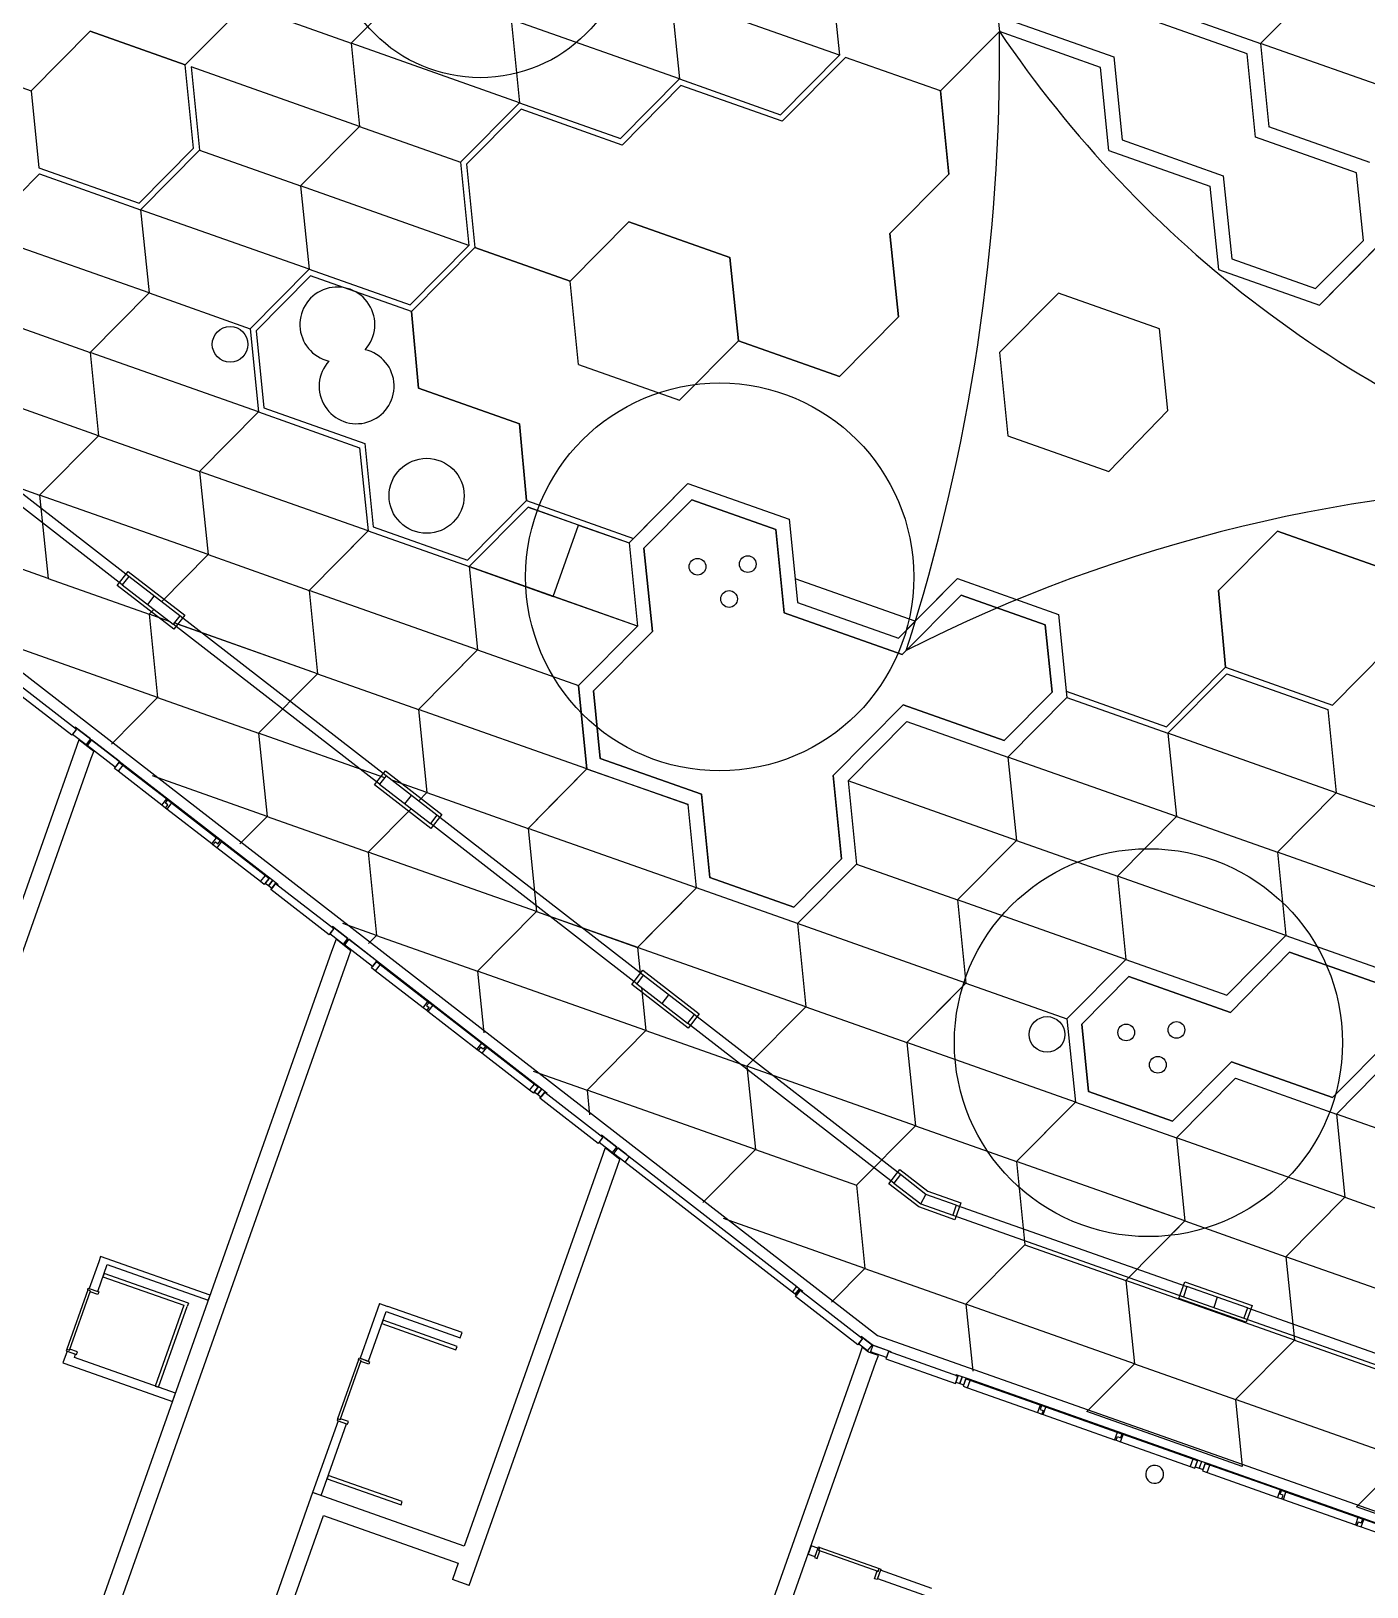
# Model space of a CAD drawing. Header units: metres. Extents: x 2681598 to 2681800, y 1249481 to 1249590.
# Drawn here: x 2681637.64 to 2681656.33, y 1249538.69 to 1249560.48 of the extents above; entities that cross this region are included whole.
import ezdxf

# ---------------------------------------------------------------- set-up
doc = ezdxf.new("R2010")
doc.units = ezdxf.units.M
doc.layers.add('linien', color=7, linetype='Continuous', true_color=0x000000)

msp = doc.modelspace()

# ---------------------------------------------------------------- linework, layer by layer
at = {"layer": 'linien'}
for p, q in [((2681651.072, 1249561.64), (2681651.19, 1249560.474)), ((2681648.833, 1249561.307), (2681648.951, 1249560.141)), ((2681642.116, 1249560.309), (2681642.941, 1249561.142)), ((2681648.951, 1249560.141), (2681646.594, 1249560.974)), ((2681646.594, 1249560.974), (2681646.712, 1249559.808)), ((2681654.843, 1249560.306), (2681655.668, 1249561.139)), ((2681639.794, 1249560.006), (2681640.624, 1249560.835)), ((2681640.707, 1249560.807), (2681642.116, 1249560.309)), ((2681653.429, 1249560.806), (2681654.843, 1249560.306)), ((2681644.355, 1249560.642), (2681644.473, 1249559.476)), ((2681646.712, 1249559.808), (2681644.355, 1249560.642)), ((2681651.374, 1249560.618), (2681652.79, 1249560.118)), ((2681651.374, 1249560.618), (2681652.79, 1249560.118)), ((2681654.657, 1249560.16), (2681653.243, 1249560.659)), ((2681654.657, 1249560.16), (2681653.243, 1249560.659)), ((2681638.463, 1249560.476), (2681637.638, 1249559.644)), ((2681637.638, 1249559.644), (2681638.463, 1249560.476)), ((2681639.794, 1249560.006), (2681638.463, 1249560.476)), ((2681638.463, 1249560.476), (2681639.794, 1249560.006)), ((2681644.473, 1249559.476), (2681642.116, 1249560.309)), ((2681642.116, 1249560.309), (2681642.234, 1249559.143)), ((2681651.19, 1249560.474), (2681650.365, 1249559.641)), ((2681652.603, 1249559.971), (2681651.19, 1249560.474)), ((2681654.843, 1249560.306), (2681654.961, 1249559.14)), ((2681657.2, 1249559.473), (2681654.843, 1249560.306)), ((2681636.224, 1249560.144), (2681637.638, 1249559.644)), ((2681648.126, 1249559.308), (2681648.951, 1249560.141)), ((2681649.034, 1249560.111), (2681648.147, 1249559.216)), ((2681650.365, 1249559.641), (2681649.034, 1249560.111)), ((2681652.79, 1249560.118), (2681652.908, 1249558.954)), ((2681652.79, 1249560.118), (2681652.908, 1249558.954)), ((2681654.775, 1249558.994), (2681654.657, 1249560.16)), ((2681654.775, 1249558.994), (2681654.657, 1249560.16)), ((2681639.912, 1249558.84), (2681639.794, 1249560.006)), ((2681639.877, 1249559.976), (2681639.995, 1249558.81)), ((2681642.234, 1249559.143), (2681639.877, 1249559.976)), ((2681652.722, 1249558.807), (2681652.603, 1249559.971)), ((2681637.638, 1249559.644), (2681637.747, 1249558.565)), ((2681645.887, 1249558.975), (2681646.712, 1249559.808)), ((2681646.733, 1249559.716), (2681645.908, 1249558.883)), ((2681646.712, 1249559.808), (2681648.126, 1249559.308)), ((2681648.147, 1249559.216), (2681646.733, 1249559.716)), ((2681650.483, 1249558.475), (2681650.365, 1249559.641)), ((2681650.365, 1249559.641), (2681650.483, 1249558.475)), ((2681643.648, 1249558.643), (2681644.473, 1249559.476)), ((2681644.473, 1249559.476), (2681645.887, 1249558.975)), ((2681644.494, 1249559.383), (2681643.732, 1249558.613)), ((2681645.908, 1249558.883), (2681644.494, 1249559.383)), ((2681641.409, 1249558.31), (2681642.234, 1249559.143)), ((2681642.234, 1249559.143), (2681643.648, 1249558.643)), ((2681656.189, 1249558.494), (2681654.775, 1249558.994)), ((2681656.189, 1249558.494), (2681654.775, 1249558.994)), ((2681656.375, 1249558.64), (2681654.961, 1249559.14)), ((2681639.148, 1249558.07), (2681639.912, 1249558.84)), ((2681639.17, 1249557.977), (2681639.995, 1249558.81)), ((2681639.995, 1249558.81), (2681641.409, 1249558.31)), ((2681652.722, 1249558.807), (2681654.136, 1249558.307)), ((2681652.908, 1249558.954), (2681654.323, 1249558.454)), ((2681652.908, 1249558.954), (2681654.323, 1249558.454)), ((2681637.747, 1249558.565), (2681639.148, 1249558.07)), ((2681643.648, 1249558.643), (2681643.766, 1249557.477)), ((2681643.732, 1249558.613), (2681643.85, 1249557.447)), ((2681636.931, 1249557.645), (2681637.756, 1249558.478)), ((2681637.756, 1249558.478), (2681639.17, 1249557.977)), ((2681649.658, 1249557.642), (2681650.483, 1249558.475)), ((2681650.483, 1249558.475), (2681649.658, 1249557.642)), ((2681654.323, 1249558.454), (2681654.441, 1249557.288)), ((2681654.323, 1249558.454), (2681654.441, 1249557.288)), ((2681656.285, 1249557.548), (2681656.189, 1249558.494)), ((2681656.285, 1249557.548), (2681656.189, 1249558.494)), ((2681641.409, 1249558.31), (2681641.527, 1249557.144)), ((2681643.766, 1249557.477), (2681641.409, 1249558.31)), ((2681654.136, 1249558.307), (2681654.254, 1249557.141)), ((2681641.527, 1249557.144), (2681639.17, 1249557.977)), ((2681639.17, 1249557.977), (2681639.288, 1249556.811)), ((2681645.181, 1249556.977), (2681646.005, 1249557.809)), ((2681646.005, 1249557.809), (2681645.181, 1249556.977)), ((2681646.005, 1249557.809), (2681647.419, 1249557.309)), ((2681647.419, 1249557.309), (2681646.005, 1249557.809)), ((2681639.288, 1249556.811), (2681636.931, 1249557.645)), ((2681642.942, 1249556.644), (2681643.766, 1249557.477)), ((2681649.776, 1249556.476), (2681649.658, 1249557.642)), ((2681649.658, 1249557.642), (2681649.776, 1249556.476)), ((2681655.616, 1249556.872), (2681656.285, 1249557.548)), ((2681655.616, 1249556.872), (2681656.285, 1249557.548)), ((2681655.669, 1249556.641), (2681656.493, 1249557.474)), ((2681643.85, 1249557.447), (2681642.963, 1249556.552)), ((2681643.85, 1249557.447), (2681645.181, 1249556.977)), ((2681645.181, 1249556.977), (2681643.85, 1249557.447)), ((2681647.419, 1249557.309), (2681647.538, 1249556.143)), ((2681647.538, 1249556.143), (2681647.419, 1249557.309)), ((2681654.441, 1249557.288), (2681655.616, 1249556.872)), ((2681654.441, 1249557.288), (2681655.616, 1249556.872)), ((2681656.431, 1249557.411), (2681655.669, 1249556.641)), ((2681640.703, 1249556.311), (2681641.527, 1249557.144)), ((2681641.549, 1249557.052), (2681640.786, 1249556.282)), ((2681641.527, 1249557.144), (2681642.942, 1249556.644)), ((2681642.963, 1249556.552), (2681641.549, 1249557.052)), ((2681654.254, 1249557.141), (2681655.669, 1249556.641)), ((2681638.464, 1249555.979), (2681639.288, 1249556.811)), ((2681639.288, 1249556.811), (2681640.703, 1249556.311)), ((2681645.299, 1249555.811), (2681645.181, 1249556.977)), ((2681652.015, 1249556.809), (2681651.191, 1249555.976)), ((2681653.43, 1249556.309), (2681652.015, 1249556.809)), ((2681637.049, 1249556.479), (2681638.464, 1249555.979)), ((2681643.06, 1249555.478), (2681642.963, 1249556.552)), ((2681642.963, 1249556.552), (2681643.06, 1249555.478)), ((2681648.952, 1249555.643), (2681649.776, 1249556.476)), ((2681649.776, 1249556.476), (2681648.952, 1249555.643)), ((2681640.703, 1249556.311), (2681640.821, 1249555.145)), ((2681640.786, 1249556.282), (2681640.895, 1249555.204)), ((2681653.545, 1249555.166), (2681653.43, 1249556.309)), ((2681640.821, 1249555.145), (2681638.464, 1249555.979)), ((2681638.464, 1249555.979), (2681638.582, 1249554.813)), ((2681646.713, 1249555.311), (2681647.538, 1249556.143)), ((2681647.538, 1249556.143), (2681648.952, 1249555.643)), ((2681648.952, 1249555.643), (2681647.538, 1249556.143)), ((2681651.191, 1249555.976), (2681651.309, 1249554.81)), ((2681645.299, 1249555.811), (2681646.713, 1249555.311)), ((2681638.582, 1249554.813), (2681636.225, 1249555.646)), ((2681644.474, 1249554.978), (2681643.06, 1249555.478)), ((2681643.06, 1249555.478), (2681644.474, 1249554.978)), ((2681639.005, 1249552.842), (2681636.117, 1249555.083)), ((2681639.996, 1249554.313), (2681640.821, 1249555.145)), ((2681640.821, 1249555.145), (2681642.235, 1249554.645)), ((2681640.895, 1249555.204), (2681642.309, 1249554.704)), ((2681652.723, 1249554.31), (2681653.545, 1249555.166)), ((2681638.914, 1249552.724), (2681636.025, 1249554.965)), ((2681644.571, 1249553.904), (2681644.474, 1249554.978)), ((2681644.474, 1249554.978), (2681644.571, 1249553.904)), ((2681637.757, 1249553.98), (2681638.582, 1249554.813)), ((2681638.582, 1249554.813), (2681639.996, 1249554.313)), ((2681642.235, 1249554.645), (2681642.353, 1249553.479)), ((2681642.309, 1249554.704), (2681642.427, 1249553.538)), ((2681651.309, 1249554.81), (2681652.723, 1249554.31)), ((2681636.343, 1249554.481), (2681637.757, 1249553.98)), ((2681642.353, 1249553.479), (2681639.996, 1249554.313)), ((2681639.996, 1249554.313), (2681640.114, 1249553.147)), ((2681637.757, 1249553.98), (2681637.874, 1249552.813)), ((2681640.114, 1249553.147), (2681637.757, 1249553.98)), ((2681646.006, 1249553.312), (2681646.831, 1249554.145)), ((2681646.068, 1249553.375), (2681646.831, 1249554.145)), ((2681646.831, 1249554.145), (2681648.245, 1249553.645)), ((2681643.746, 1249553.072), (2681644.571, 1249553.904)), ((2681643.767, 1249552.979), (2681644.592, 1249553.812)), ((2681644.571, 1249553.904), (2681646.068, 1249553.375)), ((2681644.592, 1249553.812), (2681646.006, 1249553.312)), ((2681645.299, 1249553.562), (2681644.592, 1249553.812)), ((2681646.884, 1249553.914), (2681646.215, 1249553.238)), ((2681646.215, 1249553.238), (2681646.884, 1249553.914)), ((2681648.059, 1249553.498), (2681646.884, 1249553.914)), ((2681646.884, 1249553.914), (2681648.059, 1249553.498)), ((2681637.874, 1249552.813), (2681635.518, 1249553.646)), ((2681642.427, 1249553.538), (2681643.746, 1249553.072)), ((2681644.946, 1249552.563), (2681645.299, 1249553.562)), ((2681645.299, 1249553.562), (2681646.006, 1249553.312)), ((2681648.245, 1249553.645), (2681648.33, 1249552.809)), ((2681648.245, 1249553.645), (2681648.363, 1249552.479)), ((2681641.528, 1249552.647), (2681642.353, 1249553.479)), ((2681641.88, 1249553.001), (2681642.353, 1249553.479)), ((2681642.353, 1249553.479), (2681643.767, 1249552.979)), ((2681648.177, 1249552.332), (2681648.059, 1249553.498)), ((2681648.059, 1249553.498), (2681648.177, 1249552.332)), ((2681655.08, 1249553.477), (2681654.255, 1249552.644)), ((2681654.255, 1249552.644), (2681655.08, 1249553.477)), ((2681656.494, 1249552.977), (2681655.08, 1249553.477)), ((2681655.08, 1249553.477), (2681656.494, 1249552.977)), ((2681639.462, 1249552.488), (2681640.114, 1249553.147)), ((2681640.114, 1249553.147), (2681641.528, 1249552.647)), ((2681646.006, 1249553.312), (2681646.124, 1249552.146)), ((2681646.215, 1249553.238), (2681646.333, 1249552.072)), ((2681646.333, 1249552.072), (2681646.215, 1249553.238)), ((2681635.599, 1249552.984), (2681649.484, 1249542.214)), ((2681638.843, 1249552.715), (2681638.997, 1249552.912)), ((2681638.997, 1249552.912), (2681639.787, 1249552.3)), ((2681643.767, 1249552.979), (2681643.88, 1249551.867)), ((2681643.767, 1249552.979), (2681643.885, 1249551.813)), ((2681646.124, 1249552.146), (2681643.767, 1249552.979)), ((2681643.767, 1249552.979), (2681644.946, 1249552.563)), ((2681637.874, 1249552.813), (2681639.288, 1249552.313)), ((2681639.634, 1249552.102), (2681638.843, 1249552.715)), ((2681639.005, 1249552.842), (2681638.914, 1249552.724)), ((2681639.005, 1249552.842), (2681638.914, 1249552.724)), ((2681638.914, 1249552.724), (2681639.625, 1249552.172)), ((2681639.717, 1249552.291), (2681639.005, 1249552.842)), ((2681648.33, 1249552.809), (2681648.363, 1249552.479)), ((2681650.011, 1249552.215), (2681648.33, 1249552.809)), ((2681649.777, 1249551.979), (2681650.602, 1249552.811)), ((2681650.011, 1249552.215), (2681650.602, 1249552.811)), ((2681650.602, 1249552.811), (2681652.016, 1249552.311)), ((2681639.269, 1249552.448), (2681639.361, 1249552.567)), ((2681643.885, 1249551.813), (2681641.528, 1249552.647)), ((2681641.528, 1249552.647), (2681641.645, 1249551.48)), ((2681646.124, 1249552.146), (2681644.946, 1249552.563)), ((2681648.363, 1249552.479), (2681649.778, 1249551.979)), ((2681650.655, 1249552.58), (2681649.83, 1249551.748)), ((2681649.83, 1249551.748), (2681650.655, 1249552.58)), ((2681651.83, 1249552.165), (2681650.655, 1249552.58)), ((2681650.655, 1249552.58), (2681651.83, 1249552.165)), ((2681654.255, 1249552.644), (2681654.352, 1249551.57)), ((2681654.352, 1249551.57), (2681654.255, 1249552.644)), ((2681639.288, 1249552.313), (2681639.356, 1249552.381)), ((2681639.573, 1249552.213), (2681639.288, 1249552.313)), ((2681639.288, 1249552.313), (2681639.407, 1249551.148)), ((2681639.717, 1249552.291), (2681639.625, 1249552.172)), ((2681639.717, 1249552.291), (2681639.625, 1249552.172)), ((2681639.787, 1249552.3), (2681639.634, 1249552.102)), ((2681642.606, 1249550.05), (2681639.717, 1249552.291)), ((2681649.83, 1249551.748), (2681648.177, 1249552.332)), ((2681648.177, 1249552.332), (2681649.83, 1249551.748)), ((2681652.016, 1249552.311), (2681652.125, 1249551.233)), ((2681652.016, 1249552.311), (2681652.134, 1249551.145)), ((2681642.514, 1249549.931), (2681639.625, 1249552.172)), ((2681641.645, 1249551.48), (2681639.638, 1249552.19)), ((2681641.645, 1249551.48), (2681639.688, 1249552.172)), ((2681645.299, 1249551.313), (2681646.124, 1249552.146)), ((2681646.333, 1249552.072), (2681645.508, 1249551.239)), ((2681645.508, 1249551.239), (2681646.333, 1249552.072)), ((2681649.778, 1249551.979), (2681650.011, 1249552.215)), ((2681651.926, 1249551.219), (2681651.83, 1249552.165)), ((2681651.83, 1249552.165), (2681651.926, 1249551.219)), ((2681639.407, 1249551.148), (2681637.05, 1249551.981)), ((2681643.061, 1249550.979), (2681643.885, 1249551.813)), ((2681643.457, 1249551.381), (2681643.885, 1249551.813)), ((2681643.885, 1249551.813), (2681645.299, 1249551.313)), ((2681655.85, 1249551.041), (2681656.612, 1249551.81)), ((2681640.821, 1249550.648), (2681641.645, 1249551.48)), ((2681641.645, 1249551.48), (2681643.061, 1249550.979)), ((2681653.527, 1249550.737), (2681654.352, 1249551.57)), ((2681653.548, 1249550.645), (2681654.373, 1249551.478)), ((2681654.352, 1249551.57), (2681655.85, 1249551.041)), ((2681654.373, 1249551.478), (2681655.787, 1249550.978)), ((2681638.207, 1249550.617), (2681637.392, 1249551.249)), ((2681637.459, 1249551.335), (2681638.274, 1249550.704)), ((2681638.761, 1249550.495), (2681639.407, 1249551.148)), ((2681639.407, 1249551.148), (2681640.821, 1249550.648)), ((2681645.299, 1249551.313), (2681645.417, 1249550.147)), ((2681645.416, 1249550.145), (2681645.299, 1249551.313)), ((2681645.508, 1249551.239), (2681645.602, 1249550.292)), ((2681645.602, 1249550.292), (2681645.508, 1249551.239)), ((2681651.257, 1249550.543), (2681651.926, 1249551.219)), ((2681651.926, 1249551.219), (2681651.257, 1249550.543)), ((2681651.31, 1249550.312), (2681652.134, 1249551.145)), ((2681652.125, 1249551.233), (2681653.527, 1249550.737)), ((2681652.134, 1249551.145), (2681653.548, 1249550.645)), ((2681643.061, 1249550.979), (2681643.178, 1249549.814)), ((2681645.417, 1249550.147), (2681643.061, 1249550.979)), ((2681648.862, 1249550.054), (2681649.842, 1249551.043)), ((2681649.842, 1249551.043), (2681648.862, 1249550.054)), ((2681649.842, 1249551.043), (2681651.257, 1249550.543)), ((2681651.257, 1249550.543), (2681649.842, 1249551.043)), ((2681655.787, 1249550.978), (2681655.905, 1249549.812)), ((2681638.256, 1249550.731), (2681638.25, 1249550.723)), ((2681638.25, 1249550.723), (2681638.274, 1249550.704)), ((2681638.469, 1249550.566), (2681638.256, 1249550.731)), ((2681649.071, 1249549.98), (2681649.895, 1249550.812)), ((2681649.895, 1249550.812), (2681651.31, 1249550.312)), ((2681638.274, 1249550.704), (2681638.207, 1249550.617)), ((2681638.274, 1249550.704), (2681638.219, 1249550.633)), ((2681638.219, 1249550.633), (2681638.408, 1249550.487)), ((2681638.305, 1249550.554), (2681638.244, 1249550.382)), ((2681638.299, 1249550.701), (2681638.297, 1249550.699)), ((2681638.297, 1249550.699), (2681638.469, 1249550.566)), ((2681638.513, 1249550.392), (2681638.305, 1249550.554)), ((2681638.408, 1249550.487), (2681638.402, 1249550.479)), ((2681638.469, 1249550.566), (2681638.408, 1249550.487)), ((2681638.483, 1249550.554), (2681638.422, 1249550.475)), ((2681638.483, 1249550.554), (2681638.912, 1249550.222)), ((2681638.871, 1249550.254), (2681638.483, 1249550.554)), ((2681642.586, 1249550.024), (2681640.821, 1249550.648)), ((2681640.821, 1249550.648), (2681640.939, 1249549.482)), ((2681655.905, 1249549.812), (2681653.548, 1249550.645)), ((2681653.548, 1249550.645), (2681653.667, 1249549.479)), ((2681638.244, 1249550.382), (2681633.652, 1249537.396)), ((2681633.884, 1249537.302), (2681638.479, 1249550.298)), ((2681638.422, 1249550.475), (2681638.416, 1249550.468)), ((2681638.815, 1249550.171), (2681638.422, 1249550.475)), ((2681638.479, 1249550.298), (2681638.513, 1249550.392)), ((2681645.417, 1249550.147), (2681644.939, 1249550.316)), ((2681645.602, 1249550.292), (2681647.018, 1249549.794)), ((2681647.018, 1249549.794), (2681645.602, 1249550.292)), ((2681653.667, 1249549.479), (2681651.31, 1249550.312)), ((2681651.31, 1249550.312), (2681651.428, 1249549.146)), ((2681638.803, 1249550.154), (2681638.87, 1249550.241)), ((2681638.855, 1249550.114), (2681638.803, 1249550.154)), ((2681638.87, 1249550.241), (2681638.815, 1249550.171)), ((2681638.922, 1249550.201), (2681638.855, 1249550.114)), ((2681639.468, 1249549.639), (2681638.855, 1249550.114)), ((2681638.906, 1249550.214), (2681638.87, 1249550.241)), ((2681638.87, 1249550.241), (2681638.922, 1249550.201)), ((2681638.873, 1249550.256), (2681638.871, 1249550.254)), ((2681638.912, 1249550.222), (2681638.906, 1249550.214)), ((2681638.912, 1249550.222), (2681640.939, 1249548.65)), ((2681638.922, 1249550.201), (2681639.535, 1249549.726)), ((2681642.443, 1249549.923), (2681642.597, 1249550.12)), ((2681642.597, 1249550.12), (2681643.387, 1249549.507)), ((2681644.593, 1249549.314), (2681645.417, 1249550.147)), ((2681644.708, 1249549.431), (2681645.417, 1249550.147)), ((2681646.832, 1249549.647), (2681645.416, 1249550.145)), ((2681645.417, 1249550.147), (2681646.832, 1249549.647)), ((2681648.98, 1249548.887), (2681648.862, 1249550.054)), ((2681648.862, 1249550.054), (2681648.98, 1249548.887)), ((2681640.94, 1249549.482), (2681639.336, 1249550.049)), ((2681643.234, 1249549.31), (2681642.443, 1249549.923)), ((2681642.606, 1249550.05), (2681642.514, 1249549.931)), ((2681642.606, 1249550.05), (2681642.514, 1249549.931)), ((2681642.514, 1249549.931), (2681643.225, 1249549.38)), ((2681643.317, 1249549.498), (2681642.606, 1249550.05)), ((2681643.178, 1249549.814), (2681642.684, 1249549.989)), ((2681649.071, 1249549.98), (2681649.189, 1249548.814)), ((2681651.428, 1249549.146), (2681649.071, 1249549.98)), ((2681639.468, 1249549.639), (2681639.535, 1249549.726)), ((2681639.52, 1249549.598), (2681639.468, 1249549.639)), ((2681639.518, 1249549.669), (2681639.552, 1249549.713)), ((2681639.553, 1249549.642), (2681639.518, 1249549.669)), ((2681639.52, 1249549.598), (2681639.553, 1249549.642)), ((2681639.535, 1249549.726), (2681639.552, 1249549.713)), ((2681639.604, 1249549.672), (2681639.536, 1249549.585)), ((2681639.552, 1249549.713), (2681639.604, 1249549.672)), ((2681639.604, 1249549.672), (2681640.234, 1249549.183)), ((2681642.869, 1249549.656), (2681642.961, 1249549.774)), ((2681643.061, 1249549.696), (2681643.178, 1249549.814)), ((2681643.178, 1249549.814), (2681644.593, 1249549.314)), ((2681646.95, 1249548.481), (2681646.832, 1249549.647)), ((2681647.018, 1249549.794), (2681647.136, 1249548.627)), ((2681647.136, 1249548.627), (2681647.018, 1249549.794)), ((2681655.081, 1249548.979), (2681655.905, 1249549.812)), ((2681655.905, 1249549.812), (2681657.32, 1249549.312)), ((2681639.536, 1249549.585), (2681639.52, 1249549.598)), ((2681640.167, 1249549.096), (2681639.536, 1249549.585)), ((2681640.56, 1249549.099), (2681640.94, 1249549.482)), ((2681640.939, 1249549.482), (2681642.354, 1249548.982)), ((2681642.354, 1249548.982), (2681642.955, 1249549.589)), ((2681643.317, 1249549.498), (2681643.225, 1249549.38)), ((2681643.317, 1249549.498), (2681643.225, 1249549.38)), ((2681643.387, 1249549.507), (2681643.234, 1249549.31)), ((2681646.206, 1249547.258), (2681643.317, 1249549.498)), ((2681652.842, 1249548.646), (2681653.667, 1249549.479)), ((2681653.667, 1249549.479), (2681655.081, 1249548.979)), ((2681640.167, 1249549.096), (2681640.234, 1249549.183)), ((2681640.234, 1249549.183), (2681640.286, 1249549.143)), ((2681646.114, 1249547.139), (2681643.225, 1249549.38)), ((2681646.95, 1249548.481), (2681644.593, 1249549.314)), ((2681644.593, 1249549.314), (2681644.711, 1249548.148)), ((2681640.183, 1249549.083), (2681640.167, 1249549.096)), ((2681640.183, 1249549.083), (2681640.217, 1249549.127)), ((2681640.236, 1249549.043), (2681640.183, 1249549.083)), ((2681640.217, 1249549.127), (2681640.253, 1249549.099)), ((2681640.303, 1249549.13), (2681640.236, 1249549.043)), ((2681640.848, 1249548.568), (2681640.236, 1249549.043)), ((2681640.253, 1249549.099), (2681640.286, 1249549.143)), ((2681640.286, 1249549.143), (2681640.303, 1249549.13)), ((2681640.303, 1249549.13), (2681640.916, 1249548.655)), ((2681642.354, 1249548.982), (2681642.472, 1249547.816)), ((2681644.711, 1249548.148), (2681642.354, 1249548.982)), ((2681650.603, 1249548.314), (2681651.428, 1249549.146)), ((2681651.428, 1249549.146), (2681652.842, 1249548.646)), ((2681657.438, 1249548.146), (2681655.081, 1249548.979)), ((2681655.081, 1249548.979), (2681655.199, 1249547.813)), ((2681648.311, 1249548.212), (2681648.98, 1249548.887)), ((2681648.98, 1249548.887), (2681648.311, 1249548.212)), ((2681648.364, 1249547.981), (2681649.189, 1249548.814)), ((2681649.189, 1249548.814), (2681650.603, 1249548.314)), ((2681640.848, 1249548.568), (2681640.916, 1249548.655)), ((2681640.9, 1249548.527), (2681640.848, 1249548.568)), ((2681640.968, 1249548.614), (2681640.9, 1249548.527)), ((2681640.913, 1249548.543), (2681640.968, 1249548.614)), ((2681640.959, 1249548.508), (2681640.913, 1249548.543)), ((2681640.916, 1249548.655), (2681640.968, 1249548.614)), ((2681640.932, 1249548.642), (2681640.939, 1249548.65)), ((2681640.968, 1249548.614), (2681640.932, 1249548.642)), ((2681640.939, 1249548.65), (2681641.02, 1249548.587)), ((2681641.02, 1249548.587), (2681640.959, 1249548.508)), ((2681640.959, 1249548.508), (2681641.02, 1249548.587)), ((2681640.992, 1249548.456), (2681641.059, 1249548.543)), ((2681641.059, 1249548.543), (2681641.005, 1249548.472)), ((2681641.02, 1249548.587), (2681641.09, 1249548.532)), ((2681641.084, 1249548.524), (2681641.059, 1249548.543)), ((2681641.059, 1249548.543), (2681641.874, 1249547.911)), ((2681641.09, 1249548.532), (2681641.084, 1249548.524)), ((2681647.136, 1249548.627), (2681648.311, 1249548.212)), ((2681648.311, 1249548.212), (2681647.136, 1249548.627)), ((2681652.842, 1249548.646), (2681652.96, 1249547.48)), ((2681655.199, 1249547.813), (2681652.842, 1249548.646)), ((2681641.005, 1249548.472), (2681640.959, 1249548.508)), ((2681641.807, 1249547.824), (2681640.992, 1249548.456)), ((2681646.125, 1249547.648), (2681646.95, 1249548.481)), ((2681646.24, 1249547.765), (2681646.95, 1249548.481)), ((2681648.364, 1249547.981), (2681646.95, 1249548.481)), ((2681650.603, 1249548.314), (2681650.721, 1249547.148)), ((2681652.96, 1249547.48), (2681650.603, 1249548.314)), ((2681643.886, 1249547.316), (2681644.711, 1249548.148)), ((2681644.711, 1249548.148), (2681646.125, 1249547.648)), ((2681644.711, 1249548.148), (2681646.123, 1249547.649)), ((2681641.874, 1249547.911), (2681641.807, 1249547.824)), ((2681641.874, 1249547.911), (2681641.819, 1249547.84)), ((2681641.856, 1249547.938), (2681641.85, 1249547.93)), ((2681641.85, 1249547.93), (2681641.874, 1249547.911)), ((2681642.069, 1249547.773), (2681641.856, 1249547.938)), ((2681641.899, 1249547.909), (2681641.897, 1249547.907)), ((2681641.897, 1249547.907), (2681642.069, 1249547.773)), ((2681642.472, 1249547.816), (2681642, 1249547.983)), ((2681650.721, 1249547.148), (2681648.364, 1249547.981)), ((2681648.364, 1249547.981), (2681648.482, 1249546.815)), ((2681641.819, 1249547.84), (2681642.008, 1249547.694)), ((2681641.905, 1249547.761), (2681641.844, 1249547.589)), ((2681642.113, 1249547.6), (2681641.905, 1249547.761)), ((2681642.008, 1249547.694), (2681642.002, 1249547.686)), ((2681642.008, 1249547.694), (2681642.069, 1249547.773)), ((2681642.022, 1249547.683), (2681642.016, 1249547.675)), ((2681642.084, 1249547.762), (2681642.022, 1249547.683)), ((2681642.415, 1249547.378), (2681642.022, 1249547.683)), ((2681642.084, 1249547.762), (2681642.512, 1249547.43)), ((2681642.471, 1249547.461), (2681642.084, 1249547.762)), ((2681642.36, 1249547.703), (2681642.472, 1249547.816)), ((2681642.472, 1249547.816), (2681643.886, 1249547.316)), ((2681654.374, 1249546.98), (2681655.199, 1249547.813)), ((2681655.199, 1249547.813), (2681656.613, 1249547.313)), ((2681641.844, 1249547.589), (2681637.665, 1249535.77)), ((2681637.897, 1249535.676), (2681642.08, 1249547.506)), ((2681642.08, 1249547.506), (2681642.113, 1249547.6)), ((2681642.403, 1249547.362), (2681642.47, 1249547.449)), ((2681642.47, 1249547.449), (2681642.415, 1249547.378)), ((2681642.506, 1249547.421), (2681642.47, 1249547.449)), ((2681642.47, 1249547.449), (2681642.522, 1249547.408)), ((2681642.473, 1249547.464), (2681642.471, 1249547.461)), ((2681646.125, 1249547.648), (2681646.162, 1249547.283)), ((2681648.482, 1249546.815), (2681646.125, 1249547.648)), ((2681652.135, 1249546.648), (2681652.96, 1249547.48)), ((2681652.96, 1249547.48), (2681654.374, 1249546.98)), ((2681655.252, 1249547.582), (2681654.423, 1249546.737)), ((2681654.423, 1249546.737), (2681655.252, 1249547.582)), ((2681656.666, 1249547.082), (2681655.252, 1249547.582)), ((2681655.252, 1249547.582), (2681656.666, 1249547.082)), ((2681642.455, 1249547.321), (2681642.403, 1249547.362)), ((2681642.522, 1249547.408), (2681642.455, 1249547.321)), ((2681643.123, 1249546.803), (2681642.455, 1249547.321)), ((2681642.512, 1249547.43), (2681642.506, 1249547.421)), ((2681642.512, 1249547.43), (2681644.705, 1249545.729)), ((2681642.522, 1249547.408), (2681643.191, 1249546.89)), ((2681646.243, 1249546.482), (2681643.886, 1249547.316)), ((2681643.886, 1249547.316), (2681643.973, 1249546.452)), ((2681646.044, 1249547.13), (2681646.197, 1249547.328)), ((2681646.206, 1249547.258), (2681646.114, 1249547.139)), ((2681646.206, 1249547.258), (2681646.114, 1249547.139)), ((2681646.197, 1249547.328), (2681646.987, 1249546.715)), ((2681646.917, 1249546.706), (2681646.206, 1249547.258)), ((2681653.003, 1249547.242), (2681652.344, 1249546.574)), ((2681652.344, 1249546.574), (2681653.003, 1249547.242)), ((2681654.423, 1249546.737), (2681653.003, 1249547.242)), ((2681653.003, 1249547.242), (2681654.423, 1249546.737)), ((2681646.834, 1249546.517), (2681646.044, 1249547.13)), ((2681646.114, 1249547.139), (2681646.825, 1249546.587)), ((2681646.181, 1249547.087), (2681646.243, 1249546.482)), ((2681649.896, 1249546.315), (2681650.721, 1249547.148)), ((2681650.289, 1249546.711), (2681650.721, 1249547.148)), ((2681650.721, 1249547.148), (2681652.135, 1249546.648)), ((2681643.123, 1249546.803), (2681643.191, 1249546.89)), ((2681643.175, 1249546.763), (2681643.123, 1249546.803)), ((2681643.173, 1249546.834), (2681643.207, 1249546.877)), ((2681643.173, 1249546.834), (2681643.209, 1249546.806)), ((2681643.175, 1249546.763), (2681643.209, 1249546.806)), ((2681643.191, 1249546.89), (2681643.207, 1249546.877)), ((2681643.259, 1249546.837), (2681643.192, 1249546.75)), ((2681643.207, 1249546.877), (2681643.259, 1249546.837)), ((2681643.259, 1249546.837), (2681643.945, 1249546.305)), ((2681646.469, 1249546.863), (2681646.561, 1249546.982)), ((2681647.657, 1249545.982), (2681648.482, 1249546.815)), ((2681648.482, 1249546.815), (2681649.896, 1249546.315)), ((2681643.192, 1249546.75), (2681643.175, 1249546.763)), ((2681643.878, 1249546.218), (2681643.192, 1249546.75)), ((2681646.917, 1249546.706), (2681646.825, 1249546.587)), ((2681646.917, 1249546.706), (2681646.825, 1249546.587)), ((2681649.714, 1249544.347), (2681646.825, 1249546.587)), ((2681646.987, 1249546.715), (2681646.834, 1249546.517)), ((2681649.806, 1249544.465), (2681646.917, 1249546.706)), ((2681652.135, 1249546.648), (2681652.253, 1249545.482)), ((2681652.344, 1249546.574), (2681652.439, 1249545.628)), ((2681652.439, 1249545.628), (2681652.344, 1249546.574)), ((2681645.418, 1249545.65), (2681646.243, 1249546.482)), ((2681646.243, 1249546.482), (2681647.657, 1249545.982)), ((2681655.853, 1249545.545), (2681656.678, 1249546.378)), ((2681656.678, 1249546.378), (2681655.853, 1249545.545)), ((2681643.878, 1249546.218), (2681643.945, 1249546.305)), ((2681643.894, 1249546.205), (2681643.878, 1249546.218)), ((2681643.928, 1249546.248), (2681643.894, 1249546.205)), ((2681643.947, 1249546.164), (2681643.894, 1249546.205)), ((2681643.964, 1249546.221), (2681643.928, 1249546.248)), ((2681643.945, 1249546.305), (2681643.997, 1249546.264)), ((2681644.014, 1249546.251), (2681643.947, 1249546.164)), ((2681644.615, 1249545.646), (2681643.947, 1249546.164)), ((2681643.997, 1249546.264), (2681643.964, 1249546.221)), ((2681643.997, 1249546.264), (2681644.014, 1249546.251)), ((2681644.014, 1249546.251), (2681644.682, 1249545.733)), ((2681652.253, 1249545.482), (2681649.896, 1249546.315)), ((2681649.896, 1249546.315), (2681650.014, 1249545.149)), ((2681655.906, 1249545.314), (2681656.731, 1249546.147)), ((2681644.664, 1249545.916), (2681645.418, 1249545.65)), ((2681647.657, 1249545.982), (2681647.775, 1249544.816)), ((2681650.014, 1249545.149), (2681647.657, 1249545.982)), ((2681653.614, 1249545.212), (2681654.439, 1249546.045)), ((2681654.439, 1249546.045), (2681653.614, 1249545.212)), ((2681654.439, 1249546.045), (2681655.853, 1249545.545)), ((2681655.853, 1249545.545), (2681654.439, 1249546.045)), ((2681644.615, 1249545.646), (2681644.682, 1249545.733)), ((2681644.682, 1249545.733), (2681644.734, 1249545.693)), ((2681644.699, 1249545.72), (2681644.705, 1249545.729)), ((2681644.734, 1249545.693), (2681644.699, 1249545.72)), ((2681644.705, 1249545.729), (2681644.787, 1249545.665)), ((2681654.492, 1249545.814), (2681653.667, 1249544.982)), ((2681654.492, 1249545.814), (2681655.906, 1249545.314)), ((2681644.667, 1249545.606), (2681644.615, 1249545.646)), ((2681644.734, 1249545.693), (2681644.667, 1249545.606)), ((2681644.679, 1249545.622), (2681644.734, 1249545.693)), ((2681644.725, 1249545.586), (2681644.679, 1249545.622)), ((2681644.787, 1249545.665), (2681644.725, 1249545.586)), ((2681644.725, 1249545.586), (2681644.787, 1249545.665)), ((2681644.771, 1249545.551), (2681644.725, 1249545.586)), ((2681644.759, 1249545.535), (2681644.826, 1249545.622)), ((2681645.573, 1249544.903), (2681644.759, 1249545.535)), ((2681644.826, 1249545.622), (2681644.771, 1249545.551)), ((2681644.787, 1249545.665), (2681644.857, 1249545.611)), ((2681644.85, 1249545.603), (2681644.826, 1249545.622)), ((2681644.826, 1249545.622), (2681645.641, 1249544.99)), ((2681644.857, 1249545.611), (2681644.85, 1249545.603)), ((2681647.775, 1249544.816), (2681645.418, 1249545.65)), ((2681645.418, 1249545.65), (2681645.453, 1249545.304)), ((2681651.428, 1249544.649), (2681652.253, 1249545.482)), ((2681651.821, 1249545.045), (2681652.253, 1249545.482)), ((2681652.253, 1249545.482), (2681653.667, 1249544.982)), ((2681652.439, 1249545.628), (2681653.614, 1249545.212)), ((2681653.614, 1249545.212), (2681652.439, 1249545.628)), ((2681658.263, 1249544.481), (2681655.906, 1249545.314)), ((2681655.906, 1249545.314), (2681656.024, 1249544.148)), ((2681649.189, 1249544.316), (2681650.014, 1249545.149)), ((2681650.014, 1249545.149), (2681651.428, 1249544.649)), ((2681645.641, 1249544.99), (2681645.573, 1249544.903)), ((2681645.641, 1249544.99), (2681645.586, 1249544.919)), ((2681645.586, 1249544.919), (2681645.774, 1249544.773)), ((2681645.671, 1249544.84), (2681645.61, 1249544.668)), ((2681645.623, 1249545.017), (2681645.616, 1249545.009)), ((2681645.616, 1249545.009), (2681645.641, 1249544.99)), ((2681645.836, 1249544.852), (2681645.623, 1249545.017)), ((2681645.666, 1249544.987), (2681645.664, 1249544.985)), ((2681645.664, 1249544.985), (2681645.836, 1249544.852)), ((2681645.879, 1249544.679), (2681645.671, 1249544.84)), ((2681645.774, 1249544.773), (2681645.836, 1249544.852)), ((2681645.85, 1249544.841), (2681645.789, 1249544.762)), ((2681645.85, 1249544.841), (2681646.008, 1249544.718)), ((2681645.967, 1249544.75), (2681645.85, 1249544.841)), ((2681653.667, 1249544.982), (2681653.785, 1249543.816)), ((2681656.024, 1249544.148), (2681653.667, 1249544.982)), ((2681645.61, 1249544.668), (2681643.699, 1249539.262)), ((2681645.774, 1249544.773), (2681645.768, 1249544.765)), ((2681645.789, 1249544.762), (2681645.783, 1249544.754)), ((2681645.947, 1249544.639), (2681645.789, 1249544.762)), ((2681645.846, 1249544.584), (2681645.879, 1249544.679)), ((2681646.008, 1249544.718), (2681645.947, 1249544.639)), ((2681648.292, 1249542.82), (2681645.947, 1249544.639)), ((2681645.969, 1249544.752), (2681645.967, 1249544.75)), ((2681646.008, 1249544.718), (2681648.353, 1249542.899)), ((2681647.04, 1249544.074), (2681647.775, 1249544.816)), ((2681647.775, 1249544.816), (2681649.189, 1249544.316)), ((2681651.428, 1249544.649), (2681651.546, 1249543.483)), ((2681653.785, 1249543.816), (2681651.428, 1249544.649)), ((2681643.77, 1249538.714), (2681645.846, 1249544.584)), ((2681649.644, 1249544.338), (2681649.797, 1249544.535)), ((2681649.806, 1249544.465), (2681649.714, 1249544.347)), ((2681649.806, 1249544.465), (2681649.714, 1249544.347)), ((2681649.797, 1249544.535), (2681650.186, 1249544.234)), ((2681650.161, 1249544.189), (2681649.806, 1249544.465)), ((2681649.189, 1249544.316), (2681649.307, 1249543.15)), ((2681650.064, 1249544.012), (2681649.644, 1249544.338)), ((2681649.714, 1249544.347), (2681650.088, 1249544.056)), ((2681650.088, 1249544.056), (2681650.161, 1249544.189)), ((2681650.586, 1249544.039), (2681650.161, 1249544.189)), ((2681650.186, 1249544.234), (2681650.649, 1249544.07)), ((2681650.566, 1249543.834), (2681650.064, 1249544.012)), ((2681650.088, 1249544.056), (2681650.536, 1249543.898)), ((2681650.586, 1249544.039), (2681650.536, 1249543.898)), ((2681650.586, 1249544.039), (2681650.536, 1249543.898)), ((2681650.649, 1249544.07), (2681650.566, 1249543.834)), ((2681650.586, 1249544.039), (2681653.815, 1249542.898)), ((2681653.785, 1249543.816), (2681653.119, 1249544.051)), ((2681655.2, 1249543.315), (2681656.024, 1249544.148)), ((2681656.024, 1249544.148), (2681657.439, 1249543.648)), ((2681649.307, 1249543.15), (2681647.327, 1249543.85)), ((2681650.536, 1249543.898), (2681653.765, 1249542.756)), ((2681652.961, 1249542.983), (2681653.785, 1249543.816)), ((2681653.631, 1249543.659), (2681653.785, 1249543.816)), ((2681653.785, 1249543.816), (2681655.2, 1249543.315)), ((2681638.61, 1249543.317), (2681638.585, 1249543.246)), ((2681640.142, 1249542.775), (2681638.61, 1249543.317)), ((2681650.722, 1249542.65), (2681651.546, 1249543.483)), ((2681651.546, 1249543.483), (2681652.961, 1249542.983)), ((2681657.557, 1249542.482), (2681655.2, 1249543.315)), ((2681655.2, 1249543.315), (2681655.318, 1249542.149)), ((2681638.585, 1249543.246), (2681638.451, 1249542.869)), ((2681638.569, 1249542.828), (2681638.703, 1249543.205)), ((2681638.659, 1249543.082), (2681638.643, 1249543.035)), ((2681639.838, 1249542.666), (2681638.659, 1249543.082)), ((2681638.703, 1249543.205), (2681640.117, 1249542.705)), ((2681648.839, 1249542.678), (2681649.307, 1249543.15)), ((2681649.307, 1249543.15), (2681650.722, 1249542.65)), ((2681638.429, 1249542.851), (2681638.437, 1249542.874)), ((2681638.437, 1249542.874), (2681638.451, 1249542.869)), ((2681638.451, 1249542.869), (2681638.569, 1249542.828)), ((2681638.451, 1249542.869), (2681638.583, 1249542.823)), ((2681638.451, 1249542.869), (2681638.569, 1249542.828)), ((2681638.643, 1249543.035), (2681639.774, 1249542.635)), ((2681648.292, 1249542.82), (2681648.353, 1249542.899)), ((2681648.393, 1249542.868), (2681648.332, 1249542.789)), ((2681648.332, 1249542.789), (2681648.393, 1249542.868)), ((2681648.353, 1249542.899), (2681648.393, 1249542.868)), ((2681648.393, 1249542.868), (2681648.434, 1249542.837)), ((2681655.318, 1249542.149), (2681652.961, 1249542.983)), ((2681652.961, 1249542.983), (2681653.079, 1249541.817)), ((2681653.702, 1249542.73), (2681653.786, 1249542.966)), ((2681653.815, 1249542.898), (2681653.765, 1249542.756)), ((2681653.815, 1249542.898), (2681653.765, 1249542.756)), ((2681653.786, 1249542.966), (2681654.729, 1249542.633)), ((2681654.663, 1249542.598), (2681653.815, 1249542.898)), ((2681638.429, 1249542.851), (2681638.136, 1249542.021)), ((2681638.173, 1249542.008), (2681638.467, 1249542.837)), ((2681638.467, 1249542.837), (2681638.429, 1249542.851)), ((2681638.462, 1249542.823), (2681638.467, 1249542.837)), ((2681638.57, 1249542.785), (2681638.462, 1249542.823)), ((2681638.583, 1249542.823), (2681638.57, 1249542.785)), ((2681639.838, 1249542.666), (2681639.821, 1249542.618)), ((2681640.117, 1249542.705), (2681640.142, 1249542.775)), ((2681642.515, 1249542.661), (2681642.243, 1249541.893)), ((2681642.515, 1249542.661), (2681642.632, 1249542.62)), ((2681648.332, 1249542.789), (2681648.292, 1249542.82)), ((2681648.348, 1249542.777), (2681648.332, 1249542.789)), ((2681648.335, 1249542.76), (2681648.403, 1249542.847)), ((2681649.208, 1249542.084), (2681648.335, 1249542.76)), ((2681648.403, 1249542.847), (2681648.348, 1249542.777)), ((2681648.427, 1249542.828), (2681648.403, 1249542.847)), ((2681648.403, 1249542.847), (2681649.275, 1249542.171)), ((2681648.434, 1249542.837), (2681648.427, 1249542.828)), ((2681653.079, 1249541.817), (2681650.722, 1249542.65)), ((2681650.722, 1249542.65), (2681650.817, 1249541.712)), ((2681654.645, 1249542.397), (2681653.702, 1249542.73)), ((2681653.765, 1249542.756), (2681654.613, 1249542.456)), ((2681654.239, 1249542.748), (2681654.189, 1249542.606)), ((2681639.774, 1249542.635), (2681639.374, 1249541.504)), ((2681639.421, 1249541.487), (2681639.821, 1249542.618)), ((2681642.361, 1249541.851), (2681642.607, 1249542.549)), ((2681642.564, 1249542.426), (2681642.547, 1249542.379)), ((2681643.601, 1249542.06), (2681642.564, 1249542.426)), ((2681642.607, 1249542.549), (2681643.644, 1249542.182)), ((2681643.669, 1249542.253), (2681642.632, 1249542.62)), ((2681654.663, 1249542.598), (2681654.613, 1249542.456)), ((2681654.663, 1249542.598), (2681654.613, 1249542.456)), ((2681654.613, 1249542.456), (2681657.842, 1249541.314)), ((2681654.729, 1249542.633), (2681654.645, 1249542.397)), ((2681654.663, 1249542.598), (2681657.892, 1249541.456)), ((2681642.547, 1249542.379), (2681643.584, 1249542.013)), ((2681643.644, 1249542.182), (2681643.669, 1249542.253)), ((2681649.484, 1249542.214), (2681710.655, 1249520.585)), ((2681638.141, 1249541.993), (2681638.083, 1249541.828)), ((2681638.136, 1249542.021), (2681638.127, 1249541.998)), ((2681638.127, 1249541.998), (2681638.141, 1249541.993)), ((2681638.136, 1249542.021), (2681638.173, 1249542.008)), ((2681638.141, 1249541.993), (2681638.259, 1249541.951)), ((2681638.141, 1249541.993), (2681638.273, 1249541.946)), ((2681638.141, 1249541.993), (2681638.259, 1249541.951)), ((2681638.178, 1249542.022), (2681638.173, 1249542.008)), ((2681638.287, 1249541.984), (2681638.178, 1249542.022)), ((2681643.584, 1249542.013), (2681643.601, 1249542.06)), ((2681649.275, 1249542.171), (2681649.208, 1249542.084)), ((2681649.275, 1249542.171), (2681649.22, 1249542.1)), ((2681649.22, 1249542.1), (2681649.345, 1249542.003)), ((2681649.271, 1249542.048), (2681649.227, 1249541.921)), ((2681649.257, 1249542.198), (2681649.251, 1249542.19)), ((2681649.251, 1249542.19), (2681649.275, 1249542.171)), ((2681649.407, 1249542.082), (2681649.257, 1249542.198)), ((2681649.357, 1249541.981), (2681649.271, 1249542.048)), ((2681649.3, 1249542.168), (2681649.298, 1249542.166)), ((2681649.298, 1249542.166), (2681649.407, 1249542.082)), ((2681649.345, 1249542.003), (2681649.339, 1249541.995)), ((2681649.407, 1249542.082), (2681649.345, 1249542.003)), ((2681649.419, 1249542.076), (2681649.386, 1249541.982)), ((2681649.419, 1249542.076), (2681649.671, 1249541.987)), ((2681649.622, 1249542.004), (2681649.419, 1249542.076)), ((2681649.623, 1249542.007), (2681649.622, 1249542.004)), ((2681654.493, 1249541.317), (2681655.318, 1249542.149)), ((2681655.318, 1249542.149), (2681656.732, 1249541.649)), ((2681638.083, 1249541.828), (2681638.201, 1249541.786)), ((2681638.201, 1249541.786), (2681639.615, 1249541.286)), ((2681638.243, 1249541.904), (2681638.259, 1249541.951)), ((2681639.657, 1249541.404), (2681638.243, 1249541.904)), ((2681638.273, 1249541.946), (2681638.287, 1249541.984)), ((2681642.22, 1249541.874), (2681641.927, 1249541.045)), ((2681641.965, 1249541.031), (2681642.258, 1249541.861)), ((2681642.22, 1249541.874), (2681642.229, 1249541.898)), ((2681642.258, 1249541.861), (2681642.22, 1249541.874)), ((2681642.229, 1249541.898), (2681642.243, 1249541.893)), ((2681642.243, 1249541.893), (2681642.361, 1249541.851)), ((2681642.243, 1249541.893), (2681642.375, 1249541.846)), ((2681642.243, 1249541.893), (2681642.361, 1249541.851)), ((2681642.253, 1249541.847), (2681642.258, 1249541.861)), ((2681642.362, 1249541.809), (2681642.253, 1249541.847)), ((2681642.375, 1249541.846), (2681642.362, 1249541.809)), ((2681649.227, 1249541.921), (2681647.693, 1249537.585)), ((2681648.012, 1249537.737), (2681649.462, 1249541.838)), ((2681649.496, 1249541.932), (2681649.357, 1249541.981)), ((2681649.386, 1249541.982), (2681649.383, 1249541.972)), ((2681649.608, 1249541.903), (2681649.386, 1249541.982)), ((2681649.462, 1249541.838), (2681649.496, 1249541.932)), ((2681649.638, 1249541.987), (2681649.602, 1249541.884)), ((2681649.602, 1249541.884), (2681650.574, 1249541.54)), ((2681649.638, 1249541.987), (2681649.608, 1249541.903)), ((2681649.667, 1249541.977), (2681649.638, 1249541.987)), ((2681650.61, 1249541.644), (2681649.638, 1249541.987)), ((2681649.671, 1249541.987), (2681649.667, 1249541.977)), ((2681652.415, 1249541.147), (2681653.079, 1249541.817)), ((2681653.079, 1249541.817), (2681654.493, 1249541.317)), ((2681650.574, 1249541.54), (2681650.61, 1249541.644)), ((2681650.61, 1249541.644), (2681650.58, 1249541.559)), ((2681650.58, 1249541.559), (2681650.635, 1249541.54)), ((2681650.585, 1249541.664), (2681650.581, 1249541.654)), ((2681650.581, 1249541.654), (2681650.61, 1249541.644)), ((2681650.668, 1249541.634), (2681650.585, 1249541.664)), ((2681650.668, 1249541.634), (2681650.635, 1249541.54)), ((2681650.635, 1249541.54), (2681650.668, 1249541.634)), ((2681650.766, 1249541.6), (2681650.668, 1249541.634)), ((2681650.72, 1249541.605), (2681650.683, 1249541.501)), ((2681650.69, 1249541.52), (2681650.72, 1249541.605)), ((2681650.72, 1249541.605), (2681650.762, 1249541.59)), ((2681650.782, 1249541.583), (2681650.72, 1249541.605)), ((2681650.745, 1249541.479), (2681650.782, 1249541.583)), ((2681650.762, 1249541.59), (2681650.766, 1249541.6)), ((2681653.922, 1249540.484), (2681650.766, 1249541.6)), ((2681651.759, 1249541.237), (2681650.782, 1249541.583)), ((2681639.374, 1249541.504), (2681639.421, 1249541.487)), ((2681639.615, 1249541.286), (2681639.657, 1249541.404)), ((2681650.635, 1249541.54), (2681650.69, 1249541.52)), ((2681650.683, 1249541.501), (2681650.745, 1249541.479)), ((2681650.745, 1249541.479), (2681651.722, 1249541.134)), ((2681651.759, 1249541.237), (2681651.722, 1249541.134)), ((2681651.722, 1249541.134), (2681651.785, 1249541.112)), ((2681651.779, 1249541.23), (2681651.759, 1249541.237)), ((2681651.779, 1249541.23), (2681651.761, 1249541.178)), ((2681651.761, 1249541.178), (2681651.803, 1249541.163)), ((2681651.841, 1249541.208), (2681651.779, 1249541.23)), ((2681651.803, 1249541.163), (2681651.785, 1249541.112)), ((2681651.804, 1249541.105), (2681651.841, 1249541.208)), ((2681652.84, 1249540.855), (2681651.841, 1249541.208)), ((2681654.588, 1249540.379), (2681652.415, 1249541.147)), ((2681656.85, 1249540.483), (2681654.493, 1249541.317)), ((2681654.493, 1249541.317), (2681654.588, 1249540.379)), ((2681641.933, 1249541.016), (2681641.578, 1249540.012)), ((2681641.696, 1249539.97), (2681642.051, 1249540.975)), ((2681641.927, 1249541.045), (2681641.919, 1249541.021)), ((2681641.919, 1249541.021), (2681641.933, 1249541.016)), ((2681641.965, 1249541.031), (2681641.927, 1249541.045)), ((2681641.933, 1249541.016), (2681642.051, 1249540.975)), ((2681641.933, 1249541.016), (2681642.065, 1249540.97)), ((2681641.933, 1249541.016), (2681642.051, 1249540.975)), ((2681641.97, 1249541.046), (2681641.965, 1249541.031)), ((2681642.078, 1249541.007), (2681641.97, 1249541.046)), ((2681642.065, 1249540.97), (2681642.078, 1249541.007)), ((2681651.785, 1249541.112), (2681651.804, 1249541.105)), ((2681651.804, 1249541.105), (2681652.803, 1249540.752)), ((2681652.84, 1249540.855), (2681652.803, 1249540.752)), ((2681652.803, 1249540.752), (2681652.823, 1249540.745)), ((2681652.823, 1249540.745), (2681652.841, 1249540.796)), ((2681652.823, 1249540.745), (2681652.885, 1249540.723)), ((2681652.902, 1249540.833), (2681652.84, 1249540.855)), ((2681652.841, 1249540.796), (2681652.883, 1249540.781)), ((2681652.902, 1249540.833), (2681652.883, 1249540.781)), ((2681652.885, 1249540.723), (2681652.922, 1249540.826)), ((2681652.885, 1249540.723), (2681653.862, 1249540.377)), ((2681652.922, 1249540.826), (2681652.902, 1249540.833)), ((2681653.899, 1249540.481), (2681652.922, 1249540.826)), ((2681653.899, 1249540.481), (2681653.862, 1249540.377)), ((2681653.961, 1249540.459), (2681653.899, 1249540.481)), ((2681653.922, 1249540.484), (2681653.919, 1249540.474)), ((2681653.919, 1249540.474), (2681653.961, 1249540.459)), ((2681654.019, 1249540.449), (2681653.922, 1249540.484)), ((2681653.972, 1249540.469), (2681653.971, 1249540.466)), ((2681653.971, 1249540.466), (2681654.019, 1249540.449)), ((2681656.186, 1249539.814), (2681656.85, 1249540.483)), ((2681641.796, 1249540.253), (2681641.779, 1249540.206)), ((2681642.833, 1249539.887), (2681641.796, 1249540.253)), ((2681653.862, 1249540.377), (2681653.924, 1249540.355)), ((2681653.924, 1249540.355), (2681653.961, 1249540.459)), ((2681653.961, 1249540.459), (2681653.931, 1249540.374)), ((2681653.931, 1249540.374), (2681653.986, 1249540.355)), ((2681653.986, 1249540.355), (2681653.983, 1249540.346)), ((2681654.019, 1249540.449), (2681653.986, 1249540.355)), ((2681653.986, 1249540.355), (2681654.041, 1249540.336)), ((2681654.116, 1249540.415), (2681654.019, 1249540.449)), ((2681654.07, 1249540.42), (2681654.034, 1249540.316)), ((2681654.034, 1249540.316), (2681654.096, 1249540.294)), ((2681654.041, 1249540.336), (2681654.07, 1249540.42)), ((2681654.07, 1249540.42), (2681654.113, 1249540.405)), ((2681654.133, 1249540.398), (2681654.07, 1249540.42)), ((2681654.096, 1249540.294), (2681654.133, 1249540.398)), ((2681654.096, 1249540.294), (2681655.082, 1249539.946)), ((2681654.113, 1249540.405), (2681654.116, 1249540.415)), ((2681657.3, 1249539.289), (2681654.116, 1249540.415)), ((2681655.119, 1249540.049), (2681654.133, 1249540.398)), ((2681641.779, 1249540.206), (2681642.816, 1249539.839)), ((2681655.119, 1249540.049), (2681655.082, 1249539.946)), ((2681655.139, 1249540.042), (2681655.119, 1249540.049)), ((2681655.12, 1249539.991), (2681655.139, 1249540.042)), ((2681655.201, 1249540.02), (2681655.139, 1249540.042)), ((2681641.578, 1249540.012), (2681641.494, 1249539.776)), ((2681641.696, 1249539.97), (2681641.578, 1249540.012)), ((2681643.699, 1249539.262), (2681641.578, 1249540.012)), ((2681642.816, 1249539.839), (2681642.833, 1249539.887)), ((2681655.082, 1249539.946), (2681655.144, 1249539.924)), ((2681655.163, 1249539.976), (2681655.12, 1249539.991)), ((2681655.144, 1249539.924), (2681655.163, 1249539.976)), ((2681655.144, 1249539.924), (2681655.164, 1249539.917)), ((2681655.164, 1249539.917), (2681655.201, 1249540.02)), ((2681655.164, 1249539.917), (2681656.172, 1249539.56)), ((2681656.208, 1249539.664), (2681655.201, 1249540.02)), ((2681658.359, 1249539.045), (2681656.186, 1249539.814)), ((2681641.494, 1249539.776), (2681640.878, 1249538.032)), ((2681641.197, 1249538.185), (2681641.73, 1249539.693)), ((2681641.73, 1249539.693), (2681643.616, 1249539.026)), ((2681656.208, 1249539.664), (2681656.172, 1249539.56)), ((2681656.21, 1249539.605), (2681656.192, 1249539.553)), ((2681656.271, 1249539.642), (2681656.208, 1249539.664)), ((2681656.21, 1249539.605), (2681656.252, 1249539.59)), ((2681656.271, 1249539.642), (2681656.252, 1249539.59)), ((2681656.254, 1249539.531), (2681656.291, 1249539.635)), ((2681656.291, 1249539.635), (2681656.271, 1249539.642)), ((2681657.277, 1249539.286), (2681656.291, 1249539.635)), ((2681656.172, 1249539.56), (2681656.192, 1249539.553)), ((2681656.192, 1249539.553), (2681656.254, 1249539.531)), ((2681656.254, 1249539.531), (2681657.24, 1249539.183)), ((2681648.554, 1249539.269), (2681648.512, 1249539.151)), ((2681648.648, 1249539.236), (2681648.554, 1249539.269)), ((2681648.648, 1249539.236), (2681648.602, 1249539.104)), ((2681648.648, 1249539.236), (2681648.607, 1249539.118)), ((2681648.648, 1249539.236), (2681648.607, 1249539.118)), ((2681648.639, 1249539.09), (2681648.678, 1249539.199)), ((2681648.653, 1249539.25), (2681648.648, 1249539.236)), ((2681648.677, 1249539.242), (2681648.653, 1249539.25)), ((2681648.664, 1249539.204), (2681648.677, 1249539.242)), ((2681648.678, 1249539.199), (2681648.664, 1249539.204)), ((2681649.493, 1249538.91), (2681648.664, 1249539.204)), ((2681648.677, 1249539.242), (2681649.507, 1249538.948)), ((2681643.616, 1249539.026), (2681643.535, 1249538.797)), ((2681648.512, 1249539.151), (2681648.607, 1249539.118)), ((2681648.602, 1249539.104), (2681648.639, 1249539.09)), ((2681649.493, 1249538.91), (2681649.507, 1249538.948)), ((2681649.507, 1249538.948), (2681649.53, 1249538.94)), ((2681649.53, 1249538.94), (2681649.525, 1249538.926)), ((2681643.77, 1249538.714), (2681643.535, 1249538.797)), ((2681643.77, 1249538.714), (2681643.535, 1249538.797)), ((2681649.441, 1249538.807), (2681649.479, 1249538.915)), ((2681649.479, 1249538.794), (2681649.441, 1249538.807)), ((2681649.525, 1249538.926), (2681649.479, 1249538.794)), ((2681649.479, 1249538.915), (2681649.493, 1249538.91)), ((2681649.525, 1249538.926), (2681649.484, 1249538.808)), ((2681649.525, 1249538.926), (2681649.484, 1249538.808)), ((2681649.484, 1249538.808), (2681650.205, 1249538.553)), ((2681650.246, 1249538.671), (2681649.525, 1249538.926))]:
    msp.add_line(p, q, dxfattribs=at)
for points in [[(2681649.886, 1249551.804, 0.080532), (2681651.19, 1249560.474)], [(2681651.19, 1249560.474, 0.166327), (2681659.558, 1249554.142)], [(2681642.313, 1249556.017, 3.665309), (2681641.804, 1249555.858)], [(2681641.804, 1249555.858, 3.665309), (2681642.313, 1249556.017)], [(2681659.558, 1249554.142, 0.117378), (2681649.886, 1249551.804)], [(2681653.244, 1249540.31, 1), (2681653.48, 1249540.226)], [(2681653.48, 1249540.226, 1), (2681653.244, 1249540.31)]]:
    msp.add_lwpolyline(points, format="xyb", dxfattribs=at)
for centre, radius in [((2681643.924, 1249561.915), 2.089), ((2681640.423, 1249556.092), 0.25), ((2681647.275, 1249552.835), 2.716), ((2681643.173, 1249553.971), 0.525), ((2681647.667, 1249553.014), 0.117), ((2681646.964, 1249552.978), 0.117), ((2681647.406, 1249552.526), 0.117), ((2681653.276, 1249546.313), 2.716), ((2681651.856, 1249546.428), 0.25), ((2681652.965, 1249546.456), 0.117), ((2681653.668, 1249546.491), 0.117), ((2681653.407, 1249546.003), 0.117)]:
    msp.add_circle(centre, radius, dxfattribs=at)

doc.saveas('drawing.dxf')
